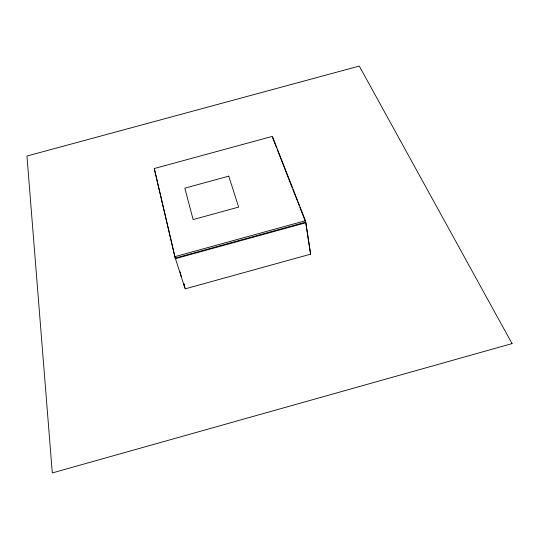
<?xml version="1.0" encoding="UTF-8"?>
<svg xmlns="http://www.w3.org/2000/svg" width="539" height="539" viewBox="0 0 539 539"><rect width="100%" height="100%" fill="white"/><g stroke="black" fill="none" stroke-linecap="round" stroke-linejoin="round"><path stroke-width="0.81" d="M185.147 288.864L310.599 254.179L305.882 222.728L299.852 207.333M174.818 256.679L305.445 220.714L272.39 136.367L154.262 168.532L174.818 256.679L185.005 288.284L183.853 283.399M175.269 258.08L305.66 222.169M305.882 222.728L175.404 258.666L154.262 168.532M272.64 137.822L276.615 147.976M277.228 149.532L292.212 187.808M292.818 189.364L297.104 200.299M297.71 201.862L299.239 205.77M310.599 254.179L305.445 220.714M183.839 284.066L184.378 286.344M180.08 271.771L181.313 276.837M512.05 343.606L52.296 472.932L26.95 156.04L359.284 66.068L512.05 343.606M228.752 176.152L184.843 188.151L193.137 219.575L238.669 207.084L228.765 176.186"/></g></svg>
